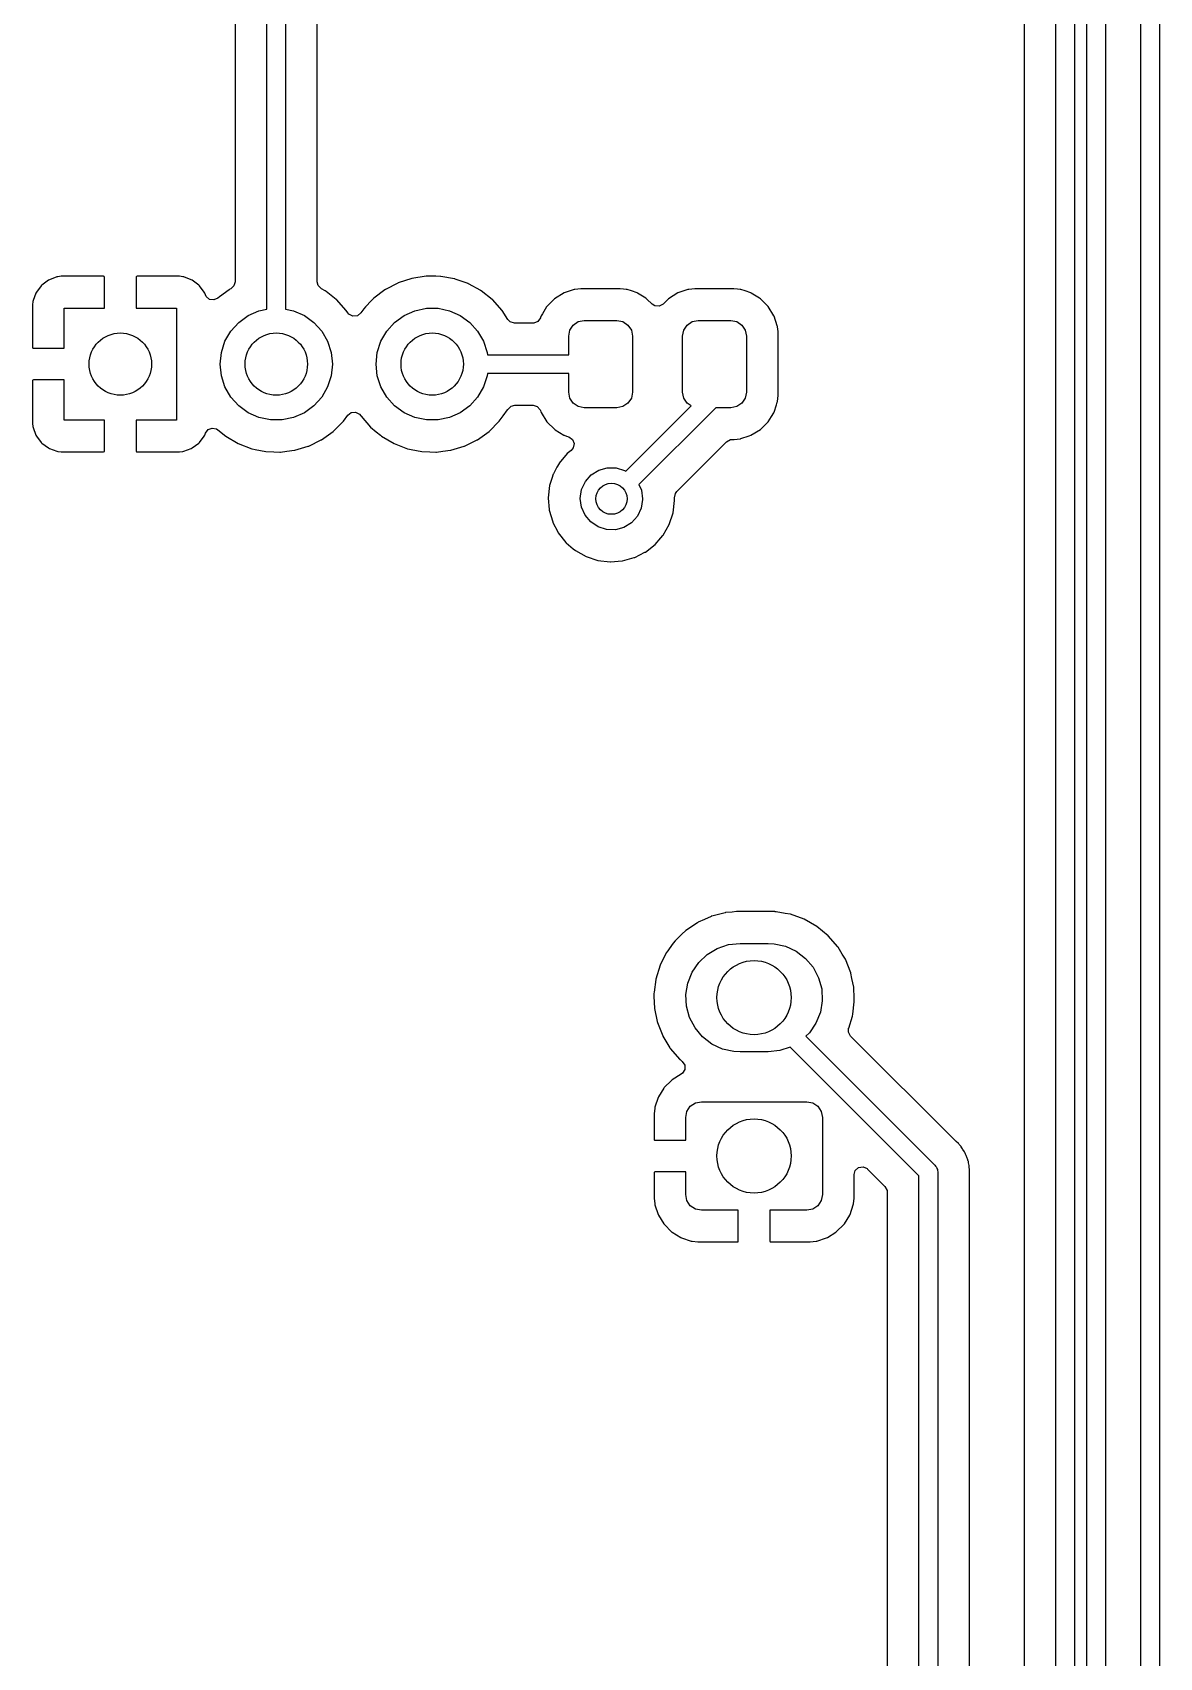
# Model space of a CAD drawing. Extents: x 41 to 172, y -227 to -42.
# Drawn here: x 152.9 to 170.97, y -154.09 to -128.03 of the extents above; entities that cross this region are included whole.
import ezdxf

# ---------------------------------------------------------------- set-up
doc = ezdxf.new("R2010")
doc.units = 0
doc.layers.add('BLACK', color=7, linetype='CONTINUOUS')

msp = doc.modelspace()

# ---------------------------------------------------------------- linework, layer by layer
at = {"layer": 'BLACK', "linetype": 'CONTINUOUS'}
for p, q in [((170.665, -160.741), (170.665, -65.8771)), ((170.965, -65.815), (170.965, -160.743)), ((156.655, -132.467), (156.655, -106.448)), ((156.955, -106.386), (156.955, -132.467)), ((157.463, -132.03), (157.463, -106.468)), ((156.147, -106.711), (156.147, -132.028)), ((169.801, -166.268), (169.801, -109.689)), ((170.101, -109.626), (170.101, -166.206)), ((169.302, -194.64), (169.302, -110.459)), ((169.602, -110.397), (169.602, -194.577)), ((168.793, -110.722), (168.793, -194.353)), ((153.037, -132.094), (152.96, -132.196)), ((153.049, -132.082), (153.037, -132.094)), ((153.151, -132.005), (153.049, -132.082)), ((153.167, -131.997), (153.151, -132.005)), ((153.287, -131.952), (153.167, -131.997)), ((153.303, -131.948), (153.287, -131.952)), ((153.354, -131.942), (153.303, -131.948)), ((153.36, -131.942), (153.354, -131.942)), ((154.037, -131.942), (153.36, -131.942)), ((154.045, -131.944), (154.037, -131.942)), ((154.047, -131.945), (154.045, -131.944)), ((154.051, -131.96), (154.047, -131.945)), ((154.051, -132.45), (154.051, -131.96)), ((154.561, -131.948), (154.559, -131.956)), ((154.559, -131.956), (154.559, -132.45)), ((154.562, -131.946), (154.561, -131.948)), ((154.577, -131.942), (154.562, -131.946)), ((155.25, -131.942), (154.577, -131.942)), ((155.256, -131.942), (155.25, -131.942)), ((155.307, -131.948), (155.256, -131.942)), ((155.323, -131.952), (155.307, -131.948)), ((155.443, -131.997), (155.323, -131.952)), ((155.459, -132.005), (155.443, -131.997)), ((155.561, -132.082), (155.459, -132.005)), ((155.573, -132.094), (155.561, -132.082)), ((155.65, -132.196), (155.573, -132.094)), ((156.126, -132.096), (156.079, -132.14)), ((156.147, -132.028), (156.126, -132.096)), ((157.479, -132.09), (157.463, -132.03)), ((157.529, -132.141), (157.479, -132.09)), ((158.753, -132.049), (158.556, -132.152)), ((158.757, -132.047), (158.753, -132.049)), ((158.753, -132.049), (158.753, -132.049)), ((158.977, -131.975), (158.757, -132.047)), ((159.206, -131.94), (158.977, -131.975)), ((159.212, -131.94), (159.206, -131.94)), ((159.361, -131.942), (159.212, -131.94)), ((159.212, -131.94), (159.212, -131.94)), ((159.438, -131.943), (159.361, -131.942)), ((159.443, -131.944), (159.438, -131.943)), ((159.661, -131.983), (159.443, -131.944)), ((159.443, -131.944), (159.443, -131.944)), ((159.666, -131.984), (159.661, -131.983)), ((159.661, -131.983), (159.661, -131.983)), ((159.671, -131.985), (159.666, -131.984)), ((159.879, -132.059), (159.671, -131.985)), ((159.671, -131.985), (159.671, -131.985)), ((159.884, -132.061), (159.879, -132.059)), ((159.879, -132.059), (159.879, -132.059)), ((159.889, -132.063), (159.884, -132.061)), ((160.083, -132.17), (159.889, -132.063)), ((159.889, -132.063), (159.889, -132.063)), ((152.903, -132.348), (152.897, -132.399)), ((152.907, -132.332), (152.903, -132.348)), ((152.952, -132.212), (152.907, -132.332)), ((152.96, -132.196), (152.952, -132.212)), ((155.658, -132.212), (155.65, -132.196)), ((155.669, -132.24), (155.658, -132.212)), ((155.682, -132.265), (155.669, -132.24)), ((155.736, -132.311), (155.682, -132.265)), ((155.806, -132.32), (155.736, -132.311)), ((155.866, -132.292), (155.806, -132.32)), ((155.867, -132.293), (155.866, -132.292)), ((155.895, -132.272), (155.867, -132.293)), ((156.048, -132.157), (155.895, -132.272)), ((156.052, -132.154), (156.048, -132.157)), ((156.048, -132.157), (156.048, -132.157)), ((156.079, -132.14), (156.052, -132.154)), ((157.587, -132.173), (157.529, -132.141)), ((157.605, -132.187), (157.587, -132.173)), ((157.765, -132.313), (157.605, -132.187)), ((157.769, -132.316), (157.765, -132.313)), ((157.765, -132.313), (157.765, -132.313)), ((157.925, -132.488), (157.769, -132.316)), ((158.332, -132.329), (158.233, -132.433)), ((158.367, -132.293), (158.332, -132.329)), ((158.371, -132.29), (158.367, -132.293)), ((158.548, -132.157), (158.371, -132.29)), ((158.552, -132.154), (158.548, -132.157)), ((158.548, -132.157), (158.548, -132.157)), ((158.556, -132.152), (158.552, -132.154)), ((160.087, -132.173), (160.083, -132.17)), ((160.083, -132.17), (160.083, -132.17)), ((160.091, -132.176), (160.087, -132.173)), ((160.265, -132.313), (160.091, -132.176)), ((160.091, -132.176), (160.091, -132.176)), ((160.269, -132.316), (160.265, -132.313)), ((160.265, -132.313), (160.265, -132.313)), ((160.425, -132.488), (160.269, -132.316)), ((161.268, -132.302), (161.143, -132.427)), ((161.419, -132.208), (161.268, -132.302)), ((161.516, -132.176), (161.419, -132.208)), ((161.58, -132.155), (161.516, -132.176)), ((161.586, -132.152), (161.58, -132.155)), ((161.58, -132.155), (161.58, -132.155)), ((161.593, -132.152), (161.586, -132.152)), ((161.689, -132.142), (161.593, -132.152)), ((161.593, -132.152), (161.593, -132.152)), ((161.692, -132.142), (161.689, -132.142)), ((161.689, -132.142), (161.689, -132.142)), ((162.318, -132.142), (161.692, -132.142)), ((162.372, -132.147), (162.318, -132.142)), ((162.416, -132.152), (162.372, -132.147)), ((162.422, -132.152), (162.416, -132.152)), ((162.416, -132.152), (162.416, -132.152)), ((162.429, -132.154), (162.422, -132.152)), ((162.498, -132.177), (162.429, -132.154)), ((162.429, -132.154), (162.429, -132.154)), ((162.59, -132.208), (162.498, -132.177)), ((162.596, -132.212), (162.59, -132.208)), ((162.729, -132.293), (162.596, -132.212)), ((162.596, -132.212), (162.596, -132.212)), ((162.741, -132.301), (162.729, -132.293)), ((162.746, -132.306), (162.741, -132.301)), ((162.829, -132.388), (162.746, -132.306)), ((162.874, -132.417), (162.829, -132.388)), ((163.007, -132.388), (162.944, -132.422)), ((163.008, -132.387), (163.007, -132.388)), ((163.093, -132.302), (163.008, -132.387)), ((163.244, -132.208), (163.093, -132.302)), ((163.341, -132.176), (163.244, -132.208)), ((163.405, -132.155), (163.341, -132.176)), ((163.411, -132.152), (163.405, -132.155)), ((163.405, -132.155), (163.405, -132.155)), ((163.418, -132.152), (163.411, -132.152)), ((163.514, -132.142), (163.418, -132.152)), ((163.418, -132.152), (163.418, -132.152)), ((163.517, -132.142), (163.514, -132.142)), ((163.514, -132.142), (163.514, -132.142)), ((164.143, -132.142), (163.517, -132.142)), ((164.197, -132.147), (164.143, -132.142)), ((164.241, -132.152), (164.197, -132.147)), ((164.247, -132.152), (164.241, -132.152)), ((164.241, -132.152), (164.241, -132.152)), ((164.254, -132.154), (164.247, -132.152)), ((164.323, -132.177), (164.254, -132.154)), ((164.254, -132.154), (164.254, -132.154)), ((164.415, -132.208), (164.323, -132.177)), ((164.421, -132.212), (164.415, -132.208)), ((164.554, -132.293), (164.421, -132.212)), ((164.421, -132.212), (164.421, -132.212)), ((164.566, -132.301), (164.554, -132.293)), ((164.691, -132.426), (164.566, -132.301)), ((152.897, -132.399), (152.897, -132.405)), ((152.897, -132.405), (152.897, -133.078)), ((153.405, -133.096), (153.405, -132.45)), ((153.405, -132.45), (154.051, -132.45)), ((154.559, -132.45), (155.205, -132.45)), ((155.205, -132.45), (155.205, -134.25)), ((156.203, -132.681), (156.355, -132.571)), ((156.355, -132.571), (156.527, -132.494)), ((156.527, -132.494), (156.655, -132.467)), ((156.955, -132.467), (157.083, -132.494)), ((157.083, -132.494), (157.255, -132.571)), ((157.255, -132.571), (157.407, -132.681)), ((157.928, -132.492), (157.925, -132.488)), ((157.95, -132.527), (157.928, -132.492)), ((157.928, -132.492), (157.928, -132.492)), ((157.971, -132.551), (157.95, -132.527)), ((158.034, -132.582), (157.971, -132.551)), ((158.105, -132.574), (158.034, -132.582)), ((158.16, -132.529), (158.105, -132.574)), ((158.207, -132.461), (158.16, -132.529)), ((158.233, -132.433), (158.207, -132.461)), ((158.703, -132.681), (158.855, -132.571)), ((158.855, -132.571), (159.027, -132.494)), ((159.027, -132.494), (159.211, -132.455)), ((159.211, -132.455), (159.399, -132.455)), ((159.399, -132.455), (159.583, -132.494)), ((159.583, -132.494), (159.755, -132.571)), ((159.755, -132.571), (159.907, -132.681)), ((160.428, -132.492), (160.425, -132.488)), ((160.519, -132.634), (160.428, -132.492)), ((160.428, -132.492), (160.428, -132.492)), ((160.557, -132.671), (160.519, -132.634)), ((161.041, -132.605), (161.001, -132.664)), ((161.05, -132.577), (161.041, -132.604)), ((161.041, -132.604), (161.041, -132.605)), ((161.073, -132.541), (161.05, -132.577)), ((161.139, -132.433), (161.073, -132.541)), ((161.143, -132.427), (161.139, -132.433)), ((161.139, -132.433), (161.139, -132.433)), ((161.647, -132.669), (161.743, -132.65)), ((161.743, -132.65), (162.267, -132.65)), ((162.267, -132.65), (162.363, -132.669)), ((162.944, -132.422), (162.874, -132.417)), ((163.472, -132.669), (163.567, -132.65)), ((163.567, -132.65), (164.093, -132.65)), ((164.093, -132.65), (164.188, -132.669)), ((164.784, -132.576), (164.691, -132.426)), ((164.786, -132.583), (164.784, -132.576)), ((164.837, -132.734), (164.786, -132.583)), ((155.983, -132.984), (156.077, -132.821)), ((156.077, -132.821), (156.203, -132.681)), ((157.407, -132.681), (157.533, -132.821)), ((157.533, -132.821), (157.627, -132.984)), ((158.483, -132.984), (158.577, -132.821)), ((158.577, -132.821), (158.703, -132.681)), ((159.907, -132.681), (160.033, -132.821)), ((160.033, -132.821), (160.127, -132.984)), ((160.625, -132.691), (160.557, -132.671)), ((160.922, -132.691), (160.625, -132.691)), ((160.935, -132.691), (160.922, -132.691)), ((161.001, -132.664), (160.935, -132.691)), ((161.493, -132.9), (161.512, -132.804)), ((161.493, -133.2), (161.493, -132.9)), ((161.512, -132.804), (161.566, -132.723)), ((161.566, -132.723), (161.647, -132.669)), ((162.363, -132.669), (162.444, -132.723)), ((162.444, -132.723), (162.498, -132.804)), ((162.498, -132.804), (162.517, -132.9)), ((162.517, -132.9), (162.517, -133.8)), ((163.317, -132.9), (163.337, -132.804)), ((163.317, -133.8), (163.317, -132.9)), ((163.337, -132.804), (163.391, -132.723)), ((163.391, -132.723), (163.472, -132.669)), ((164.188, -132.669), (164.269, -132.723)), ((164.269, -132.723), (164.323, -132.804)), ((164.323, -132.804), (164.343, -132.9)), ((164.343, -132.9), (164.343, -133.8)), ((164.84, -132.744), (164.837, -132.734)), ((164.841, -132.751), (164.84, -132.744)), ((164.849, -132.826), (164.841, -132.751)), ((164.841, -132.751), (164.841, -132.751)), ((164.851, -132.85), (164.849, -132.826)), ((164.851, -133.85), (164.851, -132.85)), ((152.897, -133.078), (152.901, -133.093)), ((152.901, -133.093), (152.903, -133.094)), ((152.903, -133.094), (152.911, -133.096)), ((152.911, -133.096), (153.405, -133.096)), ((155.905, -133.35), (155.925, -133.163)), ((155.925, -133.163), (155.983, -132.984)), ((157.627, -132.984), (157.685, -133.163)), ((157.685, -133.163), (157.705, -133.35)), ((158.405, -133.35), (158.425, -133.163)), ((158.425, -133.163), (158.483, -132.984)), ((160.127, -132.984), (160.185, -133.163)), ((160.185, -133.163), (160.189, -133.2)), ((155.925, -133.537), (155.905, -133.35)), ((157.705, -133.35), (157.685, -133.537)), ((158.425, -133.537), (158.405, -133.35)), ((160.189, -133.2), (161.493, -133.2)), ((152.899, -133.61), (152.897, -133.618)), ((152.897, -133.618), (152.897, -134.295)), ((152.9, -133.608), (152.899, -133.61)), ((152.915, -133.604), (152.9, -133.608)), ((153.405, -133.604), (152.915, -133.604)), ((153.405, -134.25), (153.405, -133.604)), ((155.983, -133.716), (155.925, -133.537)), ((157.685, -133.537), (157.627, -133.716)), ((158.483, -133.716), (158.425, -133.537)), ((160.185, -133.537), (160.127, -133.716)), ((160.189, -133.5), (160.185, -133.537)), ((161.493, -133.5), (160.189, -133.5)), ((161.493, -133.8), (161.493, -133.5)), ((156.077, -133.879), (155.983, -133.716)), ((156.203, -134.019), (156.077, -133.879)), ((157.533, -133.879), (157.407, -134.019)), ((157.627, -133.716), (157.533, -133.879)), ((158.577, -133.879), (158.483, -133.716)), ((158.703, -134.019), (158.577, -133.879)), ((160.033, -133.879), (159.907, -134.019)), ((160.127, -133.716), (160.033, -133.879)), ((161.512, -133.896), (161.493, -133.8)), ((161.566, -133.977), (161.512, -133.896)), ((162.498, -133.896), (162.444, -133.977)), ((162.517, -133.8), (162.498, -133.896)), ((163.337, -133.896), (163.317, -133.8)), ((163.391, -133.977), (163.337, -133.896)), ((164.323, -133.896), (164.269, -133.977)), ((164.343, -133.8), (164.323, -133.896)), ((164.838, -133.961), (164.84, -133.955)), ((164.84, -133.955), (164.841, -133.948)), ((164.841, -133.948), (164.851, -133.854)), ((164.851, -133.854), (164.851, -133.85)), ((156.355, -134.129), (156.203, -134.019)), ((156.527, -134.206), (156.355, -134.129)), ((156.711, -134.245), (156.527, -134.206)), ((157.083, -134.206), (156.899, -134.245)), ((157.255, -134.129), (157.083, -134.206)), ((157.407, -134.019), (157.255, -134.129)), ((157.881, -134.266), (157.95, -134.17)), ((157.95, -134.17), (158.006, -134.126)), ((158.006, -134.126), (158.077, -134.12)), ((158.077, -134.12), (158.14, -134.153)), ((158.14, -134.153), (158.16, -134.178)), ((158.16, -134.178), (158.162, -134.18)), ((158.162, -134.18), (158.162, -134.18)), ((158.162, -134.18), (158.165, -134.185)), ((158.165, -134.185), (158.316, -134.36)), ((158.855, -134.129), (158.703, -134.019)), ((159.027, -134.206), (158.855, -134.129)), ((159.211, -134.245), (159.027, -134.206)), ((159.583, -134.206), (159.399, -134.245)), ((159.755, -134.129), (159.583, -134.206)), ((159.907, -134.019), (159.755, -134.129)), ((160.381, -134.266), (160.443, -134.18)), ((160.443, -134.18), (160.513, -134.082)), ((160.513, -134.082), (160.516, -134.078)), ((160.513, -134.082), (160.513, -134.082)), ((160.516, -134.078), (160.519, -134.073)), ((160.519, -134.073), (160.521, -134.07)), ((160.521, -134.07), (160.573, -134.022)), ((160.573, -134.022), (160.629, -134.008)), ((160.629, -134.008), (160.922, -134.008)), ((160.922, -134.008), (160.99, -134.029)), ((160.99, -134.029), (161.036, -134.082)), ((161.036, -134.082), (161.041, -134.095)), ((161.041, -134.095), (161.049, -134.117)), ((161.049, -134.117), (161.049, -134.117)), ((161.049, -134.117), (161.051, -134.124)), ((161.051, -134.124), (161.144, -134.274)), ((161.647, -134.031), (161.566, -133.977)), ((161.743, -134.05), (161.647, -134.031)), ((162.267, -134.05), (161.743, -134.05)), ((162.363, -134.031), (162.267, -134.05)), ((162.444, -133.977), (162.363, -134.031)), ((162.408, -135.068), (163.456, -134.02)), ((163.85, -134.05), (162.619, -135.281)), ((163.456, -134.02), (163.391, -133.977)), ((164.093, -134.05), (163.85, -134.05)), ((164.188, -134.031), (164.093, -134.05)), ((164.269, -133.977), (164.188, -134.031)), ((164.692, -134.273), (164.742, -134.191)), ((164.742, -134.191), (164.781, -134.129)), ((164.781, -134.129), (164.785, -134.123)), ((164.781, -134.129), (164.781, -134.129)), ((164.785, -134.123), (164.824, -134.003)), ((164.824, -134.003), (164.838, -133.961)), ((164.838, -133.961), (164.838, -133.961)), ((152.897, -134.295), (152.897, -134.301)), ((152.897, -134.301), (152.903, -134.352)), ((152.903, -134.352), (152.907, -134.368)), ((152.907, -134.368), (152.952, -134.488)), ((154.051, -134.25), (153.405, -134.25)), ((154.051, -134.744), (154.051, -134.25)), ((155.205, -134.25), (154.559, -134.25)), ((154.559, -134.25), (154.559, -134.74)), ((155.658, -134.488), (155.67, -134.456)), ((155.67, -134.456), (155.713, -134.399)), ((155.713, -134.399), (155.779, -134.375)), ((155.779, -134.375), (155.849, -134.39)), ((155.849, -134.39), (155.869, -134.403)), ((155.869, -134.403), (155.994, -134.508)), ((156.899, -134.245), (156.711, -134.245)), ((157.529, -134.564), (157.717, -134.429)), ((157.717, -134.429), (157.881, -134.266)), ((158.316, -134.36), (158.407, -134.436)), ((158.407, -134.436), (158.474, -134.491)), ((159.399, -134.245), (159.211, -134.245)), ((160.029, -134.564), (160.217, -134.429)), ((160.217, -134.429), (160.381, -134.266)), ((161.144, -134.274), (161.269, -134.399)), ((161.269, -134.399), (161.275, -134.403)), ((161.275, -134.403), (161.275, -134.403)), ((161.275, -134.403), (161.413, -134.488)), ((164.416, -134.492), (164.567, -134.398)), ((164.567, -134.398), (164.692, -134.273)), ((152.952, -134.488), (152.96, -134.504)), ((152.96, -134.504), (153.037, -134.606)), ((153.037, -134.606), (153.049, -134.618)), ((153.049, -134.618), (153.151, -134.695)), ((153.151, -134.695), (153.167, -134.703)), ((153.167, -134.703), (153.287, -134.748)), ((155.323, -134.748), (155.443, -134.703)), ((155.443, -134.703), (155.459, -134.695)), ((155.459, -134.695), (155.561, -134.618)), ((155.561, -134.618), (155.573, -134.606)), ((155.573, -134.606), (155.65, -134.504)), ((155.65, -134.504), (155.658, -134.488)), ((155.994, -134.508), (156.194, -134.625)), ((156.194, -134.625), (156.411, -134.707)), ((156.411, -134.707), (156.416, -134.708)), ((156.416, -134.708), (156.416, -134.708)), ((156.416, -134.708), (156.469, -134.719)), ((156.469, -134.719), (156.638, -134.753)), ((156.974, -134.748), (157.099, -134.732)), ((157.099, -134.732), (157.104, -134.731)), ((157.104, -134.731), (157.316, -134.667)), ((157.104, -134.731), (157.104, -134.731)), ((157.316, -134.667), (157.321, -134.666)), ((157.321, -134.666), (157.325, -134.664)), ((157.325, -134.664), (157.524, -134.566)), ((157.524, -134.566), (157.529, -134.564)), ((157.524, -134.566), (157.524, -134.566)), ((158.474, -134.491), (158.494, -134.508)), ((158.494, -134.508), (158.694, -134.625)), ((158.694, -134.625), (158.911, -134.707)), ((158.911, -134.707), (158.916, -134.708)), ((158.916, -134.708), (158.916, -134.708)), ((158.916, -134.708), (158.969, -134.719)), ((158.969, -134.719), (159.138, -134.753)), ((159.474, -134.748), (159.599, -134.732)), ((159.599, -134.732), (159.604, -134.731)), ((159.604, -134.731), (159.816, -134.667)), ((159.604, -134.731), (159.604, -134.731)), ((159.816, -134.667), (159.821, -134.666)), ((159.821, -134.666), (159.825, -134.664)), ((159.825, -134.664), (160.024, -134.566)), ((160.024, -134.566), (160.029, -134.564)), ((160.024, -134.566), (160.024, -134.566)), ((161.413, -134.488), (161.42, -134.492)), ((161.42, -134.492), (161.457, -134.504)), ((161.457, -134.504), (161.494, -134.517)), ((161.533, -134.734), (161.47, -134.785)), ((161.494, -134.517), (161.552, -134.557)), ((161.567, -134.692), (161.533, -134.734)), ((161.552, -134.557), (161.579, -134.623)), ((161.579, -134.623), (161.567, -134.692)), ((163.227, -135.392), (164.024, -134.595)), ((164.024, -134.595), (164.086, -134.561)), ((164.086, -134.561), (164.113, -134.558)), ((164.113, -134.558), (164.143, -134.558)), ((164.143, -134.558), (164.146, -134.558)), ((164.146, -134.558), (164.242, -134.548)), ((164.146, -134.558), (164.146, -134.558)), ((164.242, -134.548), (164.242, -134.548)), ((164.242, -134.548), (164.249, -134.548)), ((164.249, -134.548), (164.255, -134.545)), ((164.255, -134.545), (164.387, -134.501)), ((164.255, -134.545), (164.255, -134.545)), ((164.387, -134.501), (164.416, -134.492)), ((153.287, -134.748), (153.303, -134.752)), ((153.303, -134.752), (153.354, -134.758)), ((153.354, -134.758), (153.36, -134.758)), ((153.36, -134.758), (154.033, -134.758)), ((154.033, -134.758), (154.048, -134.754)), ((154.048, -134.754), (154.049, -134.752)), ((154.049, -134.752), (154.051, -134.744)), ((154.559, -134.74), (154.563, -134.755)), ((154.563, -134.755), (154.565, -134.756)), ((154.565, -134.756), (154.573, -134.758)), ((154.573, -134.758), (155.25, -134.758)), ((155.25, -134.758), (155.256, -134.758)), ((155.256, -134.758), (155.307, -134.752)), ((155.307, -134.752), (155.323, -134.748)), ((156.638, -134.753), (156.768, -134.758)), ((156.768, -134.758), (156.864, -134.762)), ((156.864, -134.762), (156.864, -134.762)), ((156.864, -134.762), (156.869, -134.762)), ((156.869, -134.762), (156.874, -134.761)), ((156.874, -134.761), (156.974, -134.748)), ((156.874, -134.761), (156.874, -134.761)), ((159.138, -134.753), (159.268, -134.758)), ((159.268, -134.758), (159.364, -134.762)), ((159.364, -134.762), (159.364, -134.762)), ((159.364, -134.762), (159.369, -134.762)), ((159.369, -134.762), (159.374, -134.761)), ((159.374, -134.761), (159.474, -134.748)), ((159.374, -134.761), (159.374, -134.761)), ((161.34, -134.942), (161.305, -135.005)), ((161.343, -134.936), (161.34, -134.942)), ((161.34, -134.942), (161.34, -134.942)), ((161.47, -134.785), (161.343, -134.936)), ((161.224, -135.185), (161.188, -135.298)), ((161.246, -135.116), (161.224, -135.185)), ((161.248, -135.11), (161.246, -135.116)), ((161.246, -135.116), (161.246, -135.116)), ((161.305, -135.005), (161.248, -135.11)), ((161.701, -135.363), (161.761, -135.234)), ((161.761, -135.234), (161.855, -135.128)), ((161.855, -135.128), (161.975, -135.053)), ((161.975, -135.053), (162.111, -135.014)), ((162.111, -135.014), (162.253, -135.014)), ((162.253, -135.014), (162.389, -135.055)), ((162.389, -135.055), (162.408, -135.068)), ((161.188, -135.298), (161.166, -135.495)), ((161.166, -135.495), (161.166, -135.501)), ((161.166, -135.501), (161.181, -135.679)), ((161.679, -135.503), (161.701, -135.363)), ((161.697, -135.643), (161.679, -135.503)), ((162.619, -135.281), (162.659, -135.369)), ((162.659, -135.369), (162.679, -135.509)), ((162.679, -135.509), (162.679, -135.521)), ((163.191, -135.493), (163.204, -135.424)), ((163.192, -135.509), (163.191, -135.493)), ((163.192, -135.537), (163.192, -135.509)), ((163.204, -135.424), (163.227, -135.392)), ((161.181, -135.679), (161.182, -135.692)), ((161.182, -135.692), (161.237, -135.882)), ((161.755, -135.773), (161.697, -135.643)), ((161.846, -135.882), (161.755, -135.773)), ((162.655, -135.661), (162.594, -135.789)), ((162.679, -135.521), (162.655, -135.661)), ((163.105, -135.921), (163.167, -135.734)), ((163.167, -135.734), (163.192, -135.537)), ((161.237, -135.882), (161.24, -135.888)), ((161.24, -135.888), (161.319, -136.042)), ((161.964, -135.96), (161.846, -135.882)), ((162.099, -136.003), (161.964, -135.96)), ((162.241, -136.005), (162.099, -136.003)), ((162.378, -135.968), (162.241, -136.005)), ((162.498, -135.894), (162.378, -135.968)), ((162.594, -135.789), (162.498, -135.894)), ((163.007, -136.093), (163.105, -135.921)), ((161.319, -136.042), (161.327, -136.058)), ((161.327, -136.058), (161.45, -136.213)), ((161.45, -136.213), (161.455, -136.217)), ((161.455, -136.217), (161.455, -136.217)), ((161.455, -136.217), (161.567, -136.313)), ((162.722, -136.365), (162.878, -136.243)), ((162.878, -136.243), (162.971, -136.134)), ((162.971, -136.134), (163.003, -136.098)), ((163.003, -136.098), (163.007, -136.093)), ((163.003, -136.098), (163.003, -136.098)), ((161.567, -136.313), (161.601, -136.341)), ((161.601, -136.341), (161.773, -136.438)), ((161.773, -136.438), (161.961, -136.499)), ((161.961, -136.499), (162.158, -136.522)), ((162.158, -136.522), (162.164, -136.522)), ((162.164, -136.522), (162.349, -136.507)), ((162.164, -136.522), (162.164, -136.522)), ((162.349, -136.507), (162.349, -136.507)), ((162.349, -136.507), (162.355, -136.507)), ((162.355, -136.507), (162.545, -136.454)), ((162.545, -136.454), (162.551, -136.451)), ((162.551, -136.451), (162.716, -136.367)), ((162.551, -136.451), (162.551, -136.451)), ((162.716, -136.367), (162.722, -136.365)), ((162.716, -136.367), (162.716, -136.367)), ((163.67, -142.255), (163.567, -142.301)), ((163.776, -142.207), (163.67, -142.255)), ((163.78, -142.205), (163.776, -142.207)), ((163.776, -142.207), (163.776, -142.207)), ((163.786, -142.204), (163.78, -142.205)), ((164.002, -142.148), (163.786, -142.204)), ((163.786, -142.204), (163.786, -142.204)), ((164.007, -142.146), (164.002, -142.148)), ((164.002, -142.148), (164.002, -142.148)), ((164.012, -142.146), (164.007, -142.146)), ((164.113, -142.137), (164.012, -142.146)), ((164.012, -142.146), (164.012, -142.146)), ((164.181, -142.131), (164.113, -142.137)), ((164.796, -142.131), (164.181, -142.131)), ((164.797, -142.132), (164.796, -142.131)), ((164.816, -142.132), (164.797, -142.132)), ((164.797, -142.132), (164.797, -142.132)), ((164.82, -142.133), (164.816, -142.132)), ((164.816, -142.132), (164.816, -142.132)), ((164.964, -142.159), (164.82, -142.133)), ((165.045, -142.173), (164.964, -142.159)), ((165.05, -142.174), (165.045, -142.173)), ((165.045, -142.173), (165.045, -142.173)), ((165.27, -142.254), (165.05, -142.174)), ((165.474, -142.37), (165.27, -142.254)), ((163.308, -142.494), (163.204, -142.593)), ((163.369, -142.435), (163.308, -142.494)), ((163.373, -142.432), (163.369, -142.435)), ((163.369, -142.435), (163.369, -142.435)), ((163.556, -142.308), (163.373, -142.432)), ((163.563, -142.304), (163.556, -142.308)), ((163.567, -142.301), (163.563, -142.304)), ((163.563, -142.304), (163.563, -142.304)), ((165.655, -142.518), (165.474, -142.37)), ((165.808, -142.695), (165.655, -142.518)), ((163.062, -142.786), (162.973, -142.961)), ((163.064, -142.781), (163.062, -142.786)), ((163.062, -142.786), (163.062, -142.786)), ((163.17, -142.639), (163.064, -142.781)), ((163.201, -142.598), (163.17, -142.639)), ((163.204, -142.593), (163.201, -142.598)), ((163.577, -142.946), (163.714, -142.817)), ((163.714, -142.817), (163.875, -142.72)), ((163.875, -142.72), (164.053, -142.66)), ((164.053, -142.66), (164.24, -142.64)), ((164.24, -142.64), (164.69, -142.64)), ((164.69, -142.64), (164.787, -142.645)), ((164.787, -142.645), (164.97, -142.686)), ((164.97, -142.686), (165.141, -142.766)), ((165.141, -142.766), (165.29, -142.88)), ((165.811, -142.699), (165.808, -142.695)), ((165.878, -142.811), (165.811, -142.699)), ((165.811, -142.699), (165.811, -142.699)), ((165.929, -142.895), (165.878, -142.811)), ((162.958, -142.989), (162.889, -143.213)), ((162.973, -142.961), (162.958, -142.989)), ((163.472, -143.102), (163.577, -142.946)), ((165.29, -142.88), (165.411, -143.024)), ((165.411, -143.024), (165.499, -143.19)), ((166.015, -143.112), (165.929, -142.895)), ((162.888, -143.218), (162.861, -143.425)), ((162.889, -143.213), (162.888, -143.218)), ((162.888, -143.218), (162.888, -143.218)), ((163.371, -143.461), (163.402, -143.276)), ((163.402, -143.276), (163.472, -143.102)), ((165.499, -143.19), (165.549, -143.371)), ((166.016, -143.118), (166.015, -143.112)), ((166.034, -143.202), (166.016, -143.118)), ((166.016, -143.118), (166.016, -143.118)), ((166.063, -143.341), (166.034, -143.202)), ((162.861, -143.425), (162.858, -143.445)), ((162.858, -143.445), (162.858, -143.45)), ((162.858, -143.45), (162.858, -143.45)), ((162.858, -143.45), (162.86, -143.491)), ((162.86, -143.491), (162.867, -143.679)), ((163.381, -143.649), (163.371, -143.461)), ((165.559, -143.559), (165.528, -143.744)), ((165.549, -143.371), (165.559, -143.559)), ((166.046, -143.774), (166.071, -143.58)), ((166.063, -143.349), (166.063, -143.341)), ((166.07, -143.518), (166.063, -143.349)), ((166.072, -143.575), (166.07, -143.518)), ((166.071, -143.58), (166.072, -143.575)), ((166.071, -143.58), (166.071, -143.58)), ((162.867, -143.679), (162.868, -143.684)), ((162.868, -143.684), (162.911, -143.891)), ((163.431, -143.83), (163.381, -143.649)), ((163.519, -143.996), (163.431, -143.83)), ((165.528, -143.744), (165.458, -143.918)), ((165.982, -143.998), (166.041, -143.807)), ((166.041, -143.807), (166.046, -143.774)), ((162.911, -143.891), (162.915, -143.908)), ((162.915, -143.908), (163.001, -144.125)), ((163.64, -144.14), (163.519, -143.996)), ((165.353, -144.074), (165.295, -144.128)), ((165.458, -143.918), (165.353, -144.074)), ((165.979, -144.064), (165.981, -144)), ((166.013, -144.126), (165.979, -144.064)), ((165.981, -144), (165.982, -143.998)), ((163.001, -144.125), (163.004, -144.13)), ((163.004, -144.13), (163.117, -144.316)), ((163.117, -144.316), (163.122, -144.325)), ((163.122, -144.325), (163.275, -144.502)), ((163.789, -144.254), (163.64, -144.14)), ((163.96, -144.334), (163.789, -144.254)), ((164.143, -144.375), (163.96, -144.334)), ((164.24, -144.38), (164.143, -144.375)), ((164.69, -144.38), (164.24, -144.38)), ((164.877, -144.36), (164.69, -144.38)), ((165.046, -144.303), (164.877, -144.36)), ((167.109, -146.366), (165.046, -144.303)), ((165.295, -144.128), (167.365, -146.198)), ((167.698, -145.812), (166.013, -144.126)), ((163.275, -144.502), (163.28, -144.505)), ((163.28, -144.505), (163.313, -144.533)), ((163.313, -144.533), (163.353, -144.591)), ((163.353, -144.591), (163.355, -144.662)), ((163.141, -144.837), (163.026, -144.952)), ((163.152, -144.828), (163.141, -144.837)), ((163.296, -144.739), (163.152, -144.828)), ((163.318, -144.723), (163.296, -144.738)), ((163.296, -144.738), (163.296, -144.739)), ((163.355, -144.662), (163.318, -144.723)), ((162.926, -145.114), (162.875, -145.269)), ((162.932, -145.101), (162.926, -145.114)), ((163.017, -144.963), (162.932, -145.101)), ((163.026, -144.952), (163.017, -144.963)), ((162.872, -145.282), (162.862, -145.376)), ((162.862, -145.376), (162.862, -145.383)), ((162.862, -145.383), (162.862, -145.778)), ((162.875, -145.269), (162.872, -145.282)), ((163.37, -145.43), (163.389, -145.334)), ((163.389, -145.334), (163.443, -145.253)), ((163.443, -145.253), (163.524, -145.199)), ((163.524, -145.199), (163.62, -145.18)), ((163.62, -145.18), (165.31, -145.18)), ((165.31, -145.18), (165.406, -145.199)), ((165.406, -145.199), (165.487, -145.253)), ((165.487, -145.253), (165.541, -145.334)), ((165.541, -145.334), (165.56, -145.43)), ((163.37, -145.796), (163.37, -145.43)), ((165.56, -145.43), (165.56, -146.67)), ((162.862, -145.778), (162.866, -145.793)), ((162.866, -145.793), (162.868, -145.794)), ((162.868, -145.794), (162.876, -145.796)), ((162.876, -145.796), (163.37, -145.796)), ((167.707, -145.82), (167.698, -145.812)), ((167.743, -145.85), (167.707, -145.82)), ((167.748, -145.856), (167.743, -145.85)), ((167.755, -145.867), (167.748, -145.856)), ((167.768, -145.882), (167.755, -145.867)), ((167.783, -145.897), (167.768, -145.882)), ((167.787, -145.904), (167.783, -145.897)), ((167.807, -145.937), (167.787, -145.904)), ((167.787, -145.904), (167.787, -145.904)), ((167.813, -145.947), (167.807, -145.937)), ((167.365, -146.198), (167.375, -146.215)), ((167.841, -145.984), (167.813, -145.947)), ((167.849, -146.004), (167.841, -145.984)), ((167.857, -146.022), (167.849, -146.004)), ((167.868, -146.04), (167.857, -146.022)), ((167.881, -146.085), (167.868, -146.04)), ((167.885, -146.096), (167.881, -146.085)), ((167.899, -146.132), (167.885, -146.096)), ((167.902, -146.139), (167.899, -146.132)), ((167.899, -146.132), (167.899, -146.132)), ((167.903, -146.147), (167.902, -146.139)), ((167.905, -146.16), (167.903, -146.147)), ((167.903, -146.147), (167.903, -146.147)), ((167.909, -146.18), (167.905, -146.16)), ((167.915, -146.2), (167.909, -146.18)), ((167.915, -146.227), (167.915, -146.2)), ((162.864, -146.31), (162.862, -146.318)), ((162.862, -146.318), (162.862, -146.717)), ((162.865, -146.308), (162.864, -146.31)), ((162.88, -146.304), (162.865, -146.308)), ((163.37, -146.304), (162.88, -146.304)), ((163.37, -146.67), (163.37, -146.304)), ((166.068, -146.348), (166.088, -146.28)), ((166.068, -146.717), (166.068, -146.348)), ((166.088, -146.28), (166.142, -146.234)), ((166.142, -146.234), (166.212, -146.224)), ((166.212, -146.224), (166.277, -146.253)), ((166.277, -146.253), (166.283, -146.259)), ((166.283, -146.259), (166.564, -146.54)), ((167.109, -186.374), (167.109, -146.366)), ((167.375, -146.215), (167.389, -146.229)), ((167.389, -146.229), (167.394, -146.248)), ((167.394, -146.248), (167.404, -146.265)), ((167.404, -146.265), (167.404, -146.285)), ((167.404, -146.285), (167.409, -146.304)), ((167.409, -146.304), (167.409, -186.436)), ((167.916, -146.246), (167.915, -146.227)), ((167.917, -146.258), (167.916, -146.246)), ((167.917, -146.263), (167.917, -146.258)), ((167.917, -146.292), (167.917, -146.263)), ((167.918, -146.296), (167.917, -146.292)), ((167.917, -146.386), (167.918, -146.374)), ((167.917, -186.399), (167.917, -146.386)), ((167.92, -146.358), (167.918, -146.296)), ((167.918, -146.374), (167.92, -146.366)), ((167.92, -146.366), (167.92, -146.358)), ((162.862, -146.717), (162.862, -146.724)), ((162.862, -146.724), (162.872, -146.819)), ((163.389, -146.766), (163.37, -146.67)), ((165.56, -146.67), (165.541, -146.766)), ((166.058, -146.818), (166.068, -146.724)), ((166.068, -146.724), (166.068, -146.717)), ((166.564, -146.54), (166.598, -146.602)), ((166.598, -146.602), (166.6, -146.629)), ((166.6, -146.629), (166.6, -186.111)), ((162.872, -146.819), (162.875, -146.833)), ((162.875, -146.833), (162.927, -146.987)), ((163.443, -146.847), (163.389, -146.766)), ((163.524, -146.901), (163.443, -146.847)), ((163.62, -146.92), (163.524, -146.901)), ((164.211, -146.92), (163.62, -146.92)), ((164.211, -147.414), (164.211, -146.92)), ((165.31, -146.92), (164.719, -146.92)), ((164.719, -146.92), (164.719, -147.41)), ((165.406, -146.901), (165.31, -146.92)), ((165.487, -146.847), (165.406, -146.901)), ((165.541, -146.766), (165.487, -146.847)), ((165.998, -146.999), (166.004, -146.986)), ((166.004, -146.986), (166.055, -146.831)), ((166.055, -146.831), (166.058, -146.818)), ((162.927, -146.987), (162.933, -147)), ((162.933, -147), (163.018, -147.138)), ((163.018, -147.138), (163.027, -147.149)), ((163.027, -147.149), (163.142, -147.264)), ((165.789, -147.263), (165.904, -147.148)), ((165.904, -147.148), (165.913, -147.137)), ((165.913, -147.137), (165.998, -146.999)), ((163.142, -147.264), (163.153, -147.273)), ((163.153, -147.273), (163.291, -147.358)), ((163.291, -147.358), (163.304, -147.364)), ((163.304, -147.364), (163.459, -147.415)), ((163.459, -147.415), (163.472, -147.418)), ((163.472, -147.418), (163.566, -147.428)), ((163.566, -147.428), (163.573, -147.428)), ((163.573, -147.428), (164.193, -147.428)), ((164.193, -147.428), (164.208, -147.424)), ((164.208, -147.424), (164.209, -147.422)), ((164.209, -147.422), (164.211, -147.414)), ((164.719, -147.41), (164.723, -147.425)), ((164.723, -147.425), (164.725, -147.426)), ((164.725, -147.426), (164.733, -147.428)), ((164.733, -147.428), (165.357, -147.428)), ((165.357, -147.428), (165.364, -147.428)), ((165.364, -147.428), (165.459, -147.418)), ((165.459, -147.418), (165.473, -147.415)), ((165.473, -147.415), (165.627, -147.363)), ((165.627, -147.363), (165.64, -147.357)), ((165.64, -147.357), (165.778, -147.272)), ((165.778, -147.272), (165.789, -147.263))]:
    msp.add_line(p, q, dxfattribs=at)
at = {"layer": 'BLACK'}
for centre, radius in [((154.305, -133.35), 0.5), ((156.805, -133.35), 0.5), ((159.305, -133.35), 0.5), ((162.179, -135.509), 0.25), ((164.465, -143.51), 0.595), ((164.465, -146.05), 0.595)]:
    msp.add_circle(centre, radius, dxfattribs=at)

doc.saveas('drawing.dxf')
